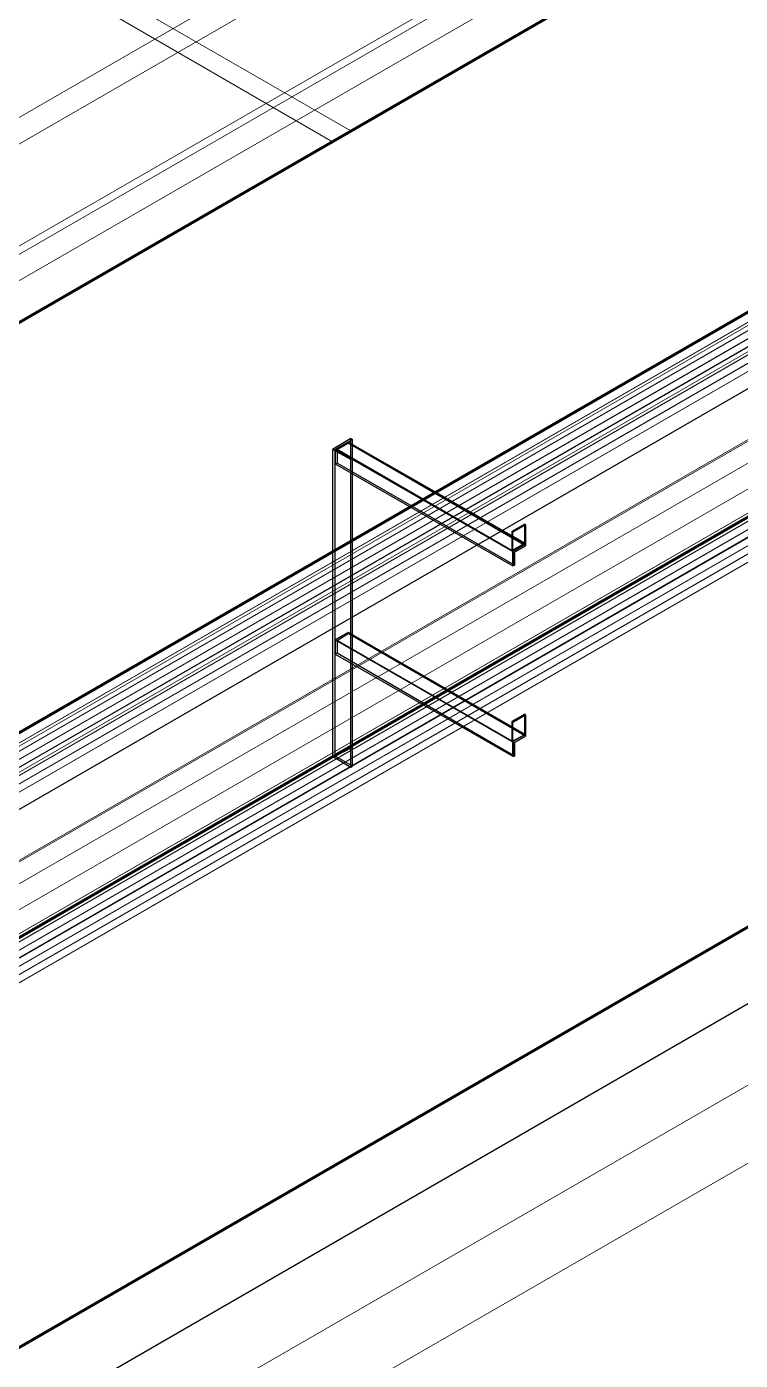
# Model space of a CAD drawing. Header units: inches. Extents: x -430764 to 256483, y 7374 to 217374.
# Drawn here: x 110092 to 126251, y 58489 to 88696 of the extents above; entities that cross this region are included whole.
import ezdxf

# ---------------------------------------------------------------- set-up
doc = ezdxf.new("R2010")
doc.units = ezdxf.units.IN
doc.header["$MEASUREMENT"] = 0
doc.layers.add('Background Stuff', color=252, linetype='Continuous', lineweight=5)
doc.layers.add('Layer 1', color=7, linetype='Continuous')

# ---------------------------------------------------------------- blocks, each defined once
blk = doc.blocks.new('block 3')
at = {"layer": 'Layer 1', "color": 9, "lineweight": 0}
for points in [[(821.23, -414.72), (821.23, -411.73), (282.12, -722.93)], [(821.23, -411.73), (834.63, -419.46), (295.52, -730.77), (282.12, -722.93), (282.12, -725.92), (295.52, -733.66), (295.52, -730.77)], [(834.63, -422.46), (821.23, -414.72), (282.12, -725.92)], [(834.63, -419.46), (834.63, -422.46), (295.52, -733.66)], [(831.23, -490.08), (831.23, -420.5), (292.12, -731.7)], [(831.23, -420.5), (838.76, -424.82), (299.64, -736.03), (292.12, -731.7), (292.12, -801.38), (299.64, -805.71), (299.64, -736.03)], [(882.87, -447.3), (896.38, -455.13), (357.27, -766.33), (343.76, -758.6), (343.76, -761.49), (357.27, -769.32), (357.27, -766.33)], [(896.38, -458.02), (882.87, -450.29), (343.76, -761.49)], [(896.38, -455.13), (896.38, -458.02), (357.27, -769.32)], [(284.59, -805.81), (284.59, -797.05), (823.71, -485.75)], [(838.76, -494.51), (831.23, -490.08), (292.12, -801.38)], [(347.06, -841.89), (284.59, -805.81), (823.71, -494.61)], [(284.59, -797.05), (355.41, -837.87), (894.52, -526.67)], [(363.66, -841.89), (894.52, -535.53)]]:
    blk.add_lwpolyline(points, dxfattribs=at)
at = {"layer": 'Layer 1', "color": 42, "lineweight": 100, "true_color": 0xdca627}
for points in [[(299.64, -805.71), (299.64, -736.03), (838.76, -424.82), (838.76, -494.51), (878.96, -517.7)], [(339.85, -759.32), (339.85, -828.9), (878.96, -517.7), (878.96, -448.02), (838.76, -424.82)], [(299.64, -736.03), (339.85, -759.32), (878.96, -448.02)], [(339.85, -828.9), (299.64, -805.71), (838.76, -494.51)]]:
    blk.add_lwpolyline(points, dxfattribs=at)
at = {"layer": 'Layer 1', "lineweight": 0}
blk.add_lwpolyline([(838.76, -424.82), (838.76, -494.51), (299.64, -805.71)], dxfattribs=at)
at = {"layer": 'Layer 1', "color": 254, "lineweight": 25, "true_color": 0xdddcdb}
for points in [[(878.96, -517.7), (878.96, -448.02), (339.85, -759.32)], [(878.96, -448.02), (878.96, -448.02), (886.58, -452.35), (347.47, -763.65), (339.85, -759.32), (339.85, -828.9), (347.47, -833.33), (347.47, -763.65)], [(886.58, -522.03), (878.96, -517.7), (339.85, -828.9)]]:
    blk.add_lwpolyline(points, dxfattribs=at)
at = {"layer": 'Layer 1', "color": 6, "lineweight": 0}
for points in [[(882.87, -450.29), (882.87, -447.3), (343.76, -758.6)], [(311.19, -777.05), (850.3, -465.75)], [(311.6, -776.74), (850.71, -465.54)], [(311.6, -777.67), (850.71, -466.47)], [(312.01, -777.46), (851.13, -466.26)], [(312.01, -777.46), (851.13, -466.26)], [(312.43, -777.26), (851.54, -465.96)], [(312.84, -777.98), (851.95, -466.68)], [(312.84, -777.98), (851.95, -466.68)], [(313.15, -777.67), (852.36, -466.47)], [(312.43, -778.19), (851.54, -466.88)], [(313.15, -778.6), (852.36, -467.4)], [(313.56, -778.39), (852.67, -467.19)], [(313.56, -778.39), (852.67, -467.19)], [(313.97, -778.19), (853.08, -466.88)], [(313.97, -779.11), (853.08, -467.81)], [(314.38, -778.91), (853.5, -467.6)], [(314.38, -778.91), (853.5, -467.6)], [(314.8, -778.6), (853.91, -467.4)], [(315.21, -779.32), (854.32, -468.12)], [(315.21, -779.32), (854.32, -468.12)], [(315.62, -779.11), (854.73, -467.81)], [(314.8, -779.53), (853.91, -468.33)], [(315.62, -780.04), (854.73, -468.74)], [(316.03, -779.83), (855.15, -468.53)]]:
    blk.add_lwpolyline(points, dxfattribs=at)
at = {"layer": 'Layer 1', "color": 9, "lineweight": 25}
blk.add_lwpolyline([(886.58, -452.35), (886.58, -522.03), (347.47, -833.33)], dxfattribs=at)
at = {"layer": 'Layer 1', "color": 5, "lineweight": 0}
for points in [[(710.01, -499.15), (679.81, -481.73)], [(707.95, -500.38), (677.74, -482.86)]]:
    blk.add_lwpolyline(points, dxfattribs=at)
at = {"layer": 'Layer 1', "color": 3, "lineweight": 0}
for points in [[(311.19, -798.6), (850.3, -487.4)], [(311.6, -798.39), (850.71, -487.19)], [(312.01, -799.11), (851.13, -487.81)], [(312.01, -799.11), (851.13, -487.81)], [(312.43, -798.8), (851.54, -487.6)], [(311.6, -799.32), (850.71, -488.12)], [(312.43, -799.73), (851.54, -488.53)], [(312.84, -799.52), (851.95, -488.32)], [(312.84, -799.52), (851.95, -488.32)], [(313.15, -799.32), (852.36, -488.12)], [(313.15, -800.25), (852.36, -489.04)], [(313.56, -800.04), (852.67, -488.74)], [(313.56, -800.04), (852.67, -488.74)], [(313.97, -799.73), (853.08, -488.53)], [(314.38, -800.45), (853.5, -489.25)], [(314.38, -800.45), (853.5, -489.25)], [(314.8, -800.25), (853.91, -489.04)], [(313.97, -800.66), (853.08, -489.46)], [(314.8, -801.17), (853.91, -489.97)], [(315.21, -800.97), (854.32, -489.66)], [(315.21, -800.97), (854.32, -489.66)], [(315.62, -800.66), (854.73, -489.46)], [(315.62, -801.59), (854.73, -490.38)], [(316.03, -801.38), (855.15, -490.18)]]:
    blk.add_lwpolyline(points, dxfattribs=at)
at = {"layer": 'Layer 1', "color": 255, "lineweight": 25}
for points in [[(710.21, -568.93), (710.01, -568.83), (710.01, -533.99), (707.95, -535.23), (707.95, -569.96), (710.01, -568.83)], [(708.26, -535.23), (709.7, -534.4), (729.8, -545.94)], [(728.25, -546.67), (729.7, -545.84), (709.7, -534.4), (708.26, -535.23)], [(708.46, -535.23), (709.7, -534.5), (709.7, -534.4)], [(708.46, -535.23), (709.7, -534.5), (709.7, -534.4)], [(709.7, -534.4), (709.7, -534.4)], [(709.7, -534.4), (709.7, -534.4)], [(729.8, -546.15), (709.7, -534.5)], [(709.7, -534.5), (709.7, -534.5)], [(729.8, -546.15), (709.7, -534.5)], [(709.7, -534.5), (709.7, -534.5)], [(710.01, -533.99), (710.21, -534.09)], [(710.01, -533.99), (710.01, -533.99)], [(710.21, -534.09), (710.21, -534.09)], [(707.95, -569.96), (710.01, -571.2), (710.01, -536.36), (707.95, -535.23)], [(707.95, -535.23), (707.95, -535.23)], [(710.21, -571.1), (708.26, -569.96), (708.26, -535.23), (710.21, -536.26), (710.01, -536.36)], [(708.26, -535.23), (708.26, -535.23)], [(728.56, -546.87), (708.46, -535.23), (708.46, -536.77), (708.26, -536.87), (728.36, -548.42)], [(708.26, -536.87), (708.26, -535.23), (728.36, -546.77), (728.36, -548.42), (728.56, -548.32), (728.56, -546.87), (729.8, -546.15), (729.8, -545.94), (728.36, -546.77)], [(708.26, -535.23), (708.26, -535.23)], [(728.56, -546.87), (708.46, -535.23), (708.46, -536.77), (708.26, -536.87), (728.36, -548.42)], [(729.8, -543.78), (729.8, -546.15), (728.56, -546.87), (728.56, -548.32), (728.36, -548.42), (728.36, -544.6), (728.25, -544.5), (728.25, -546.67), (708.26, -535.23), (708.26, -536.87)], [(708.26, -535.23), (708.26, -535.23)], [(708.46, -535.23), (708.46, -535.23)], [(708.46, -535.23), (708.46, -535.23)], [(708.26, -536.87), (708.26, -536.87)], [(708.26, -536.87), (708.26, -536.87)], [(728.56, -548.32), (708.46, -536.77)], [(708.46, -536.77), (708.46, -536.77)], [(728.56, -548.32), (708.46, -536.77)], [(708.46, -536.77), (708.46, -536.77)], [(710.01, -571.2), (710.21, -571.1), (710.21, -536.26)], [(710.01, -536.36), (710.01, -536.36)], [(710.21, -536.26), (710.21, -536.26)], [(729.7, -545.84), (729.7, -543.68), (728.25, -544.5)], [(729.7, -543.68), (729.8, -543.78), (728.36, -544.6)], [(728.36, -544.6), (728.36, -544.6)], [(708.26, -556.77), (709.7, -555.94), (729.8, -567.49)], [(728.25, -568.31), (729.7, -567.49), (709.7, -555.94), (708.26, -556.77)], [(708.26, -558.42), (708.26, -556.77), (728.36, -568.31), (728.36, -569.96), (728.56, -569.96), (728.56, -568.42), (729.8, -567.7), (729.8, -567.49), (728.36, -568.31)], [(708.26, -556.77), (708.26, -556.77)], [(729.8, -565.32), (729.8, -567.7), (728.56, -568.42), (728.56, -569.96), (728.36, -569.96), (728.36, -566.15), (728.25, -566.05), (728.25, -568.31), (708.26, -556.77), (708.26, -558.42)], [(708.26, -556.77), (708.26, -556.77)], [(728.56, -568.42), (708.46, -556.87), (708.46, -558.31), (708.26, -558.42), (728.36, -569.96)], [(728.56, -568.42), (708.46, -556.87), (708.46, -558.31), (708.26, -558.42), (728.36, -569.96)], [(708.46, -556.87), (709.7, -556.05), (709.7, -555.94)], [(708.46, -556.87), (709.7, -556.05), (709.7, -555.94)], [(708.46, -556.87), (708.46, -556.87)], [(708.46, -556.87), (708.46, -556.87)], [(709.7, -555.94), (709.7, -555.94)], [(709.7, -555.94), (709.7, -555.94)], [(729.8, -567.7), (709.7, -556.05)], [(709.7, -556.05), (709.7, -556.05)], [(729.8, -567.7), (709.7, -556.05)], [(709.7, -556.05), (709.7, -556.05)], [(728.56, -569.96), (708.46, -558.31)], [(728.56, -569.96), (708.46, -558.31)], [(729.7, -567.49), (729.7, -565.22), (728.25, -566.05)], [(728.25, -566.05), (728.25, -566.05)], [(729.7, -565.22), (729.8, -565.32), (728.36, -566.15)], [(728.36, -566.15), (728.36, -566.15)], [(729.7, -565.22), (729.7, -565.22)], [(729.7, -567.49), (729.7, -567.49)], [(729.8, -567.49), (729.8, -567.49)], [(729.8, -567.7), (729.8, -567.7)], [(729.8, -567.7), (729.8, -567.7)], [(728.25, -568.31), (728.25, -568.31)], [(728.36, -568.31), (728.36, -568.31)], [(728.56, -568.42), (728.56, -568.42)], [(728.56, -568.42), (728.56, -568.42)]]:
    blk.add_lwpolyline(points, dxfattribs=at)
at = {"layer": 'Layer 1', "color": 7, "lineweight": 25, "true_color": 0xffffff}
for points in [[(729.7, -543.68), (729.7, -543.68)], [(728.25, -544.5), (728.25, -544.5)], [(728.25, -546.67), (728.25, -546.67)], [(728.36, -546.77), (728.36, -546.77)], [(728.56, -546.87), (728.56, -546.87)], [(728.56, -546.87), (728.56, -546.87)], [(728.36, -548.42), (728.36, -548.42)], [(728.36, -548.42), (728.36, -548.42)], [(728.56, -548.32), (728.56, -548.32)], [(728.56, -548.32), (728.56, -548.32)], [(710.01, -568.83), (710.01, -568.83)], [(710.21, -568.93), (710.21, -568.93)], [(707.95, -569.96), (707.95, -569.96)], [(708.26, -569.96), (708.26, -569.96)], [(728.36, -569.96), (728.36, -569.96)], [(728.36, -569.96), (728.36, -569.96)], [(728.56, -569.96), (728.56, -569.96)], [(728.56, -569.96), (728.56, -569.96)], [(710.01, -571.2), (710.01, -571.2)], [(710.21, -571.1), (710.21, -571.1)]]:
    blk.add_lwpolyline(points, dxfattribs=at)
at = {"layer": 'Layer 1', "color": 251, "lineweight": 25}
for points in [[(729.7, -545.84), (729.7, -545.84)], [(729.8, -545.94), (729.8, -545.94)], [(729.8, -546.15), (729.8, -546.15)], [(729.8, -546.15), (729.8, -546.15)], [(708.26, -558.42), (708.26, -558.42)], [(708.26, -558.42), (708.26, -558.42)], [(708.46, -558.31), (708.46, -558.31)], [(708.46, -558.31), (708.46, -558.31)]]:
    blk.add_lwpolyline(points, dxfattribs=at)
at = {"layer": 'Layer 1', "color": 255, "lineweight": 25}
blk.add_open_spline([(710.21, -568.93), (710.21, -568.93), (708.26, -569.96), (708.26, -569.96), (708.26, -569.96), (710.21, -568.93), (710.21, -568.93), (710.21, -568.93), (710.21, -534.09), (710.21, -534.09), (710.21, -534.09), (708.26, -535.23), (708.26, -535.23)], degree=3, knots=[0, 0, 0, 0, 1, 1, 1, 2, 2, 2, 3, 3, 3, 4, 4, 4, 4], dxfattribs=at)
blk = doc.blocks.new('Isometric')
at = {"layer": 'Layer 1', "xscale": 200, "yscale": 200, "zscale": 200}
blk.add_blockref('block 3', (-56424, 145185), dxfattribs=at)

msp = doc.modelspace()

# ---------------------------------------------------------------- block references
at = {"layer": 'Background Stuff'}
msp.add_blockref('Isometric', (31851.58203, 40980.31673), dxfattribs=at)

doc.saveas('drawing.dxf')
